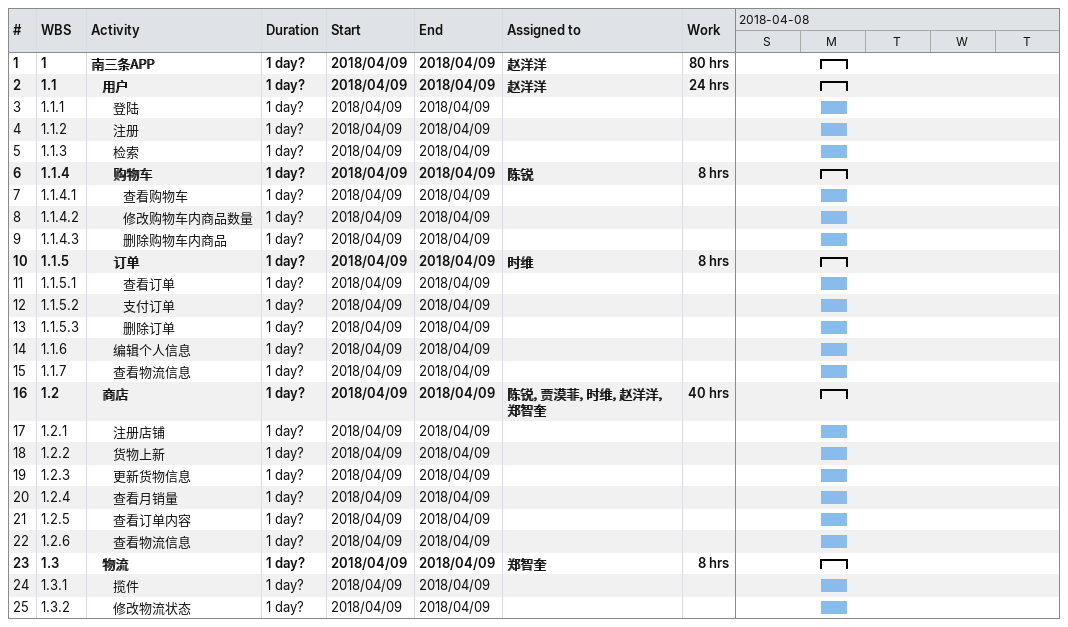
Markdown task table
| ID | WBS | Task | Duration | Start | Finish | Resources | Work (h) |
|---|---|---|---|---|---|---|---|
| 1 | 1 | **南三条APP** | 1d? | 2018-04-09 | 2018-04-09 | 赵洋洋 | 80 |
| 2 | 1.1 | **用户** | 1d? | 2018-04-09 | 2018-04-09 | 赵洋洋 | 24 |
| 3 | 1.1.1 | 登陆 | 1d? | 2018-04-09 | 2018-04-09 |  |  |
| 4 | 1.1.2 | 注册 | 1d? | 2018-04-09 | 2018-04-09 |  |  |
| 5 | 1.1.3 | 检索 | 1d? | 2018-04-09 | 2018-04-09 |  |  |
| 6 | 1.1.4 | **购物车** | 1d? | 2018-04-09 | 2018-04-09 | 陈锐 | 8 |
| 7 | 1.1.4.1 | 查看购物车 | 1d? | 2018-04-09 | 2018-04-09 |  |  |
| 8 | 1.1.4.2 | 修改购物车内商品数量 | 1d? | 2018-04-09 | 2018-04-09 |  |  |
| 9 | 1.1.4.3 | 删除购物车内商品 | 1d? | 2018-04-09 | 2018-04-09 |  |  |
| 10 | 1.1.5 | **订单** | 1d? | 2018-04-09 | 2018-04-09 | 时维 | 8 |
| 11 | 1.1.5.1 | 查看订单 | 1d? | 2018-04-09 | 2018-04-09 |  |  |
| 12 | 1.1.5.2 | 支付订单 | 1d? | 2018-04-09 | 2018-04-09 |  |  |
| 13 | 1.1.5.3 | 删除订单 | 1d? | 2018-04-09 | 2018-04-09 |  |  |
| 14 | 1.1.6 | 编辑个人信息 | 1d? | 2018-04-09 | 2018-04-09 |  |  |
| 15 | 1.1.7 | 查看物流信息 | 1d? | 2018-04-09 | 2018-04-09 |  |  |
| 16 | 1.2 | **商店** | 1d? | 2018-04-09 | 2018-04-09 | 陈锐, 贾漠菲, 时维, 赵洋洋, 郑智奎 | 40 |
| 17 | 1.2.1 | 注册店铺 | 1d? | 2018-04-09 | 2018-04-09 |  |  |
| 18 | 1.2.2 | 货物上新 | 1d? | 2018-04-09 | 2018-04-09 |  |  |
| 19 | 1.2.3 | 更新货物信息 | 1d? | 2018-04-09 | 2018-04-09 |  |  |
| 20 | 1.2.4 | 查看月销量 | 1d? | 2018-04-09 | 2018-04-09 |  |  |
| 21 | 1.2.5 | 查看订单内容 | 1d? | 2018-04-09 | 2018-04-09 |  |  |
| 22 | 1.2.6 | 查看物流信息 | 1d? | 2018-04-09 | 2018-04-09 |  |  |
| 23 | 1.3 | **物流** | 1d? | 2018-04-09 | 2018-04-09 | 郑智奎 | 8 |
| 24 | 1.3.1 | 揽件 | 1d? | 2018-04-09 | 2018-04-09 |  |  |
| 25 | 1.3.2 | 修改物流状态 | 1d? | 2018-04-09 | 2018-04-09 |  |  |
